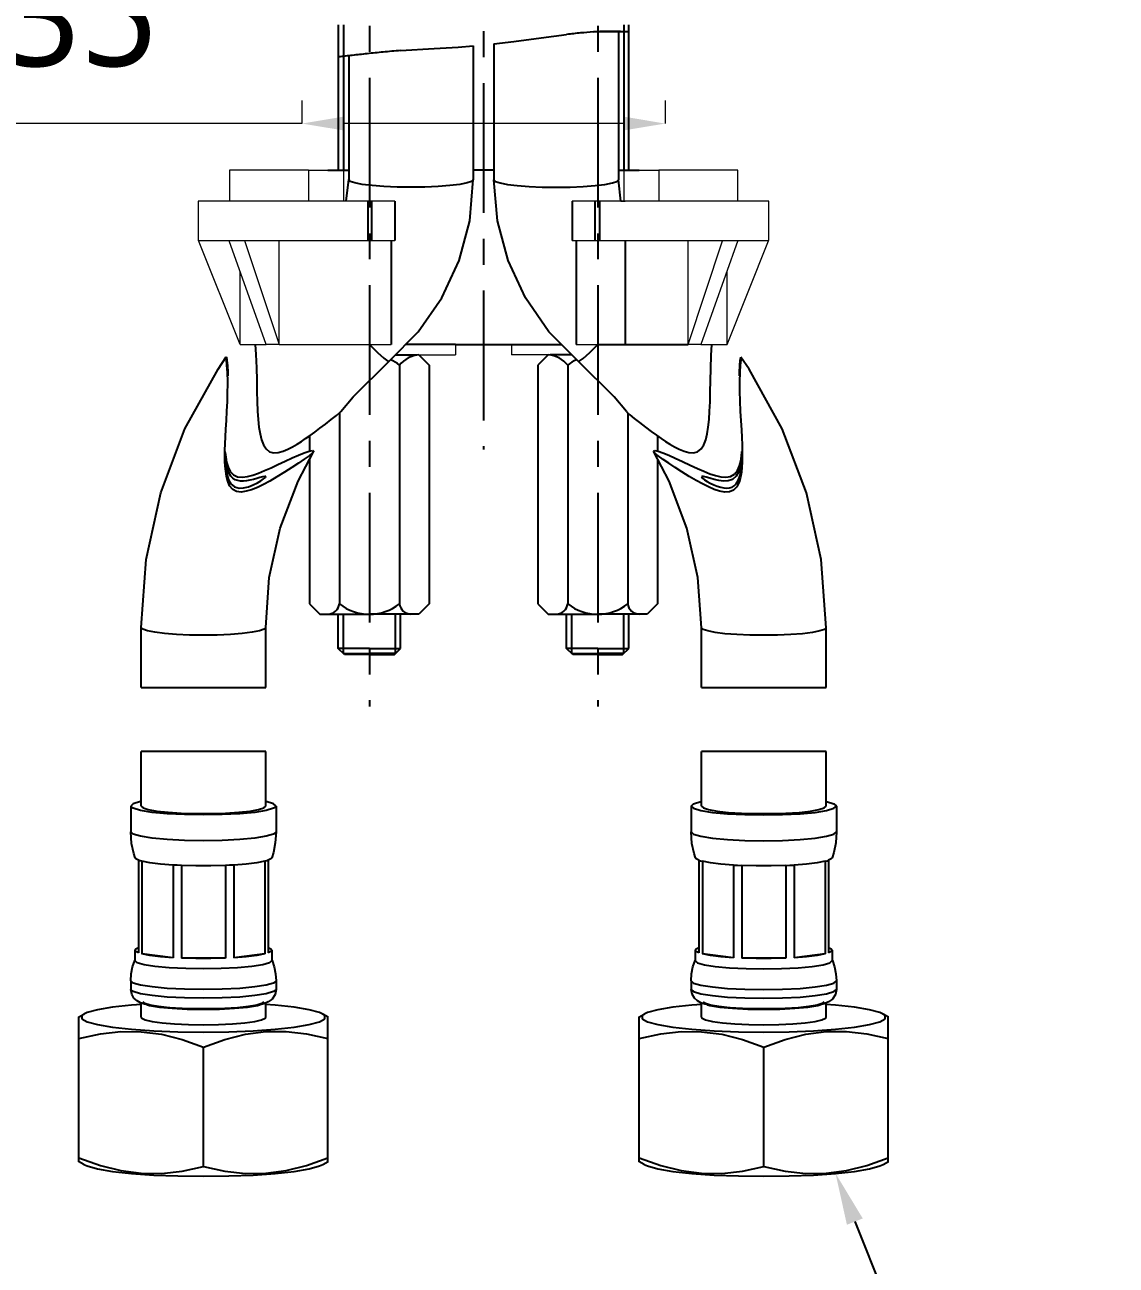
# Model space of a CAD drawing. Extents: x 0 to 790, y 0 to 579.
# Drawn here: x 217.5 to 322.7, y 122.6 to 242.1 of the extents above; entities that cross this region are included whole.
import ezdxf
from ezdxf import colors
from ezdxf.entities.mleader import LeaderData, LeaderLine
from ezdxf.math import Vec2, Vec3

# ---------------------------------------------------------------- set-up
doc = ezdxf.new("R2010")
doc.units = 0
doc.header["$LTSCALE"] = 10
doc.header["$MEASUREMENT"] = 0
doc.header["$PDMODE"] = 3
doc.header["$PDSIZE"] = -10
doc.linetypes.add('CENTER', pattern=[2, 1.25, -0.25, 0.25, -0.25])
doc.layers.get('0').update_dxf_attribs({"linetype": 'CONTINUOUS'})
doc.layers.get('DEFPOINTS').update_dxf_attribs({"linetype": 'CONTINUOUS'})
doc.layers.add('1', color=7, linetype='CONTINUOUS')
doc.layers.add('DEF_LAYER_ASSEM_MEMBER', color=7, linetype='CONTINUOUS')
doc.styles.add('Daelim Dimension', font='')
doc.styles.get('Daelim Dimension').set_extended_font_data('NanumGothic')
doc.dimstyles.new('DEFAULT', dxfattribs={"dimscale": 2, "dimtxt": 2, "dimasz": 2, "dimexe": 0, "dimexo": 2, "dimgap": 1, "dimtad": 1, "dimdec": 1, "dimzin": 9, "dimdsep": 46, "dimtxsty": 'Daelim Dimension', "dimcen": 0.5, "dimclrd": 252, "dimclre": 252, "dimclrt": 3, "dimadec": 1, "dimazin": 0, "dimtfac": 1, "dimtdec": 1, "dimtix": 1, "dimtmove": 0, "dimatfit": 3, "dimfxl": 1, "dimtolj": 1, "dimtzin": 1, "dimlwd": 9, "dimlwe": 9, "dimarcsym": 0})

# ---------------------------------------------------------------- blocks, each defined once
blk = doc.blocks.new('*D7')
at = {"color": 5, "lineweight": 9, "ltscale": 0.5, "transparency": 16777216}
for p, q in [((244.21, 234.84), (244.21, 232.63)), ((279.21, 234.84), (279.21, 232.63)), ((244.21, 232.63), (144.12, 232.63)), ((275.21, 232.63), (248.21, 232.63))]:
    blk.add_line(p, q, dxfattribs=at)
at = {"color": 5, "ltscale": 0.5, "transparency": 16777216}
for points in [[(248.21, 233.3), (248.21, 231.97), (244.21, 232.63)], [(275.21, 233.3), (275.21, 231.97), (279.21, 232.63)]]:
    blk.add_solid(points, dxfattribs=at)
at = {"layer": 'DEFPOINTS', "color": 0, "ltscale": 0.5, "transparency": 16777216}
for p in [(244.21, 238.84), (279.21, 238.84), (279.21, 232.63)]:
    blk.add_point(p, dxfattribs=at)
at = {"color": 7, "ltscale": 0.5, "transparency": 16777216, "insert": (189.7, 242.62), "char_height": 10, "attachment_point": 5, "style": 'Daelim Dimension'}
blk.add_mtext('\\A1;설치구멍 {\\H1.25x;\\C256;Ø}35', dxfattribs=at)

msp = doc.modelspace()

# ---------------------------------------------------------------- linework, layer by layer
at = {"color": 1, "linetype": 'CENTER'}
for p, q in [((261.71, 396.53), (261.71, 201.22)), ((250.71, 257.05), (250.71, 176.45)), ((272.71, 257.05), (272.71, 176.45))]:
    msp.add_line(p, q, dxfattribs=at)
for p, q in [((247.71, 242.15), (247.71, 228.15)), ((248.21, 242.15), (248.21, 228.15)), ((275.21, 242.15), (275.21, 228.15)), ((275.71, 228.15), (275.71, 242.15)), ((274.71, 228.15), (276.71, 228.15))]:
    msp.add_line(p, q)
at = {"color": 7, "linetype": 'Continuous'}
for p, q in [((272.27, 241.46), (274.98, 241.49)), ((274.98, 241.49), (275.71, 241.46)), ((262.71, 240.32), (264.63, 240.53)), ((264.63, 240.53), (267.25, 240.88)), ((267.25, 240.88), (269.71, 241.21)), ((253.71, 239.66), (256.96, 239.86)), ((256.96, 239.86), (259.26, 240)), ((259.26, 240), (260.71, 240.13)), ((228.71, 178.29), (240.71, 178.29)), ((282.71, 178.29), (294.71, 178.29)), ((240.71, 172.12), (228.71, 172.12)), ((294.71, 172.12), (282.71, 172.12))]:
    msp.add_line(p, q, dxfattribs=at)
at = {"color": 0}
for p, q in [((253.6, 209.35), (253.6, 186.35)), ((255.48, 210.35), (256.48, 209.35)), ((256.48, 209.35), (256.48, 186.35)), ((267.94, 210.35), (266.94, 209.35)), ((266.94, 209.35), (266.94, 186.35)), ((269.82, 209.35), (269.82, 186.35)), ((247.82, 204.76), (247.82, 186.35)), ((275.6, 204.75), (275.6, 186.35)), ((244.94, 202.53), (244.94, 201.06)), ((278.48, 202.52), (278.48, 201.06)), ((244.94, 200.3), (244.94, 186.35)), ((278.48, 200.29), (278.48, 186.35)), ((244.94, 186.35), (245.94, 185.35)), ((245.94, 185.35), (250.71, 185.35)), ((255.48, 185.35), (250.71, 185.35)), ((256.48, 186.35), (255.48, 185.35)), ((266.94, 186.35), (267.94, 185.35)), ((267.94, 185.35), (272.71, 185.35)), ((277.48, 185.35), (272.71, 185.35)), ((278.48, 186.35), (277.48, 185.35))]:
    msp.add_line(p, q, dxfattribs=at)
for centre, radius, start, end in [((250.71, 205.68), 4.67, 51.7868, 63.9809), ((255.73, 207.6), 2.76, 95.1617, 140.6865), ((267.69, 207.6), 2.76, 39.3135, 84.8383), ((272.71, 205.68), 4.67, 116.0908, 128.2132), ((246.69, 186.49), 1.14, 271.0144, 352.8506), ((250.71, 190.01), 4.67, 231.7868, 270), ((250.71, 190.01), 4.67, 270, 308.2132), ((254.73, 186.49), 1.14, 187.1494, 268.9856), ((268.69, 186.49), 1.14, 271.0144, 352.8506), ((272.71, 190.01), 4.67, 231.7868, 270), ((272.71, 190.01), 4.67, 270, 308.2132), ((276.73, 186.49), 1.14, 187.1494, 268.9856)]:
    msp.add_arc(centre, radius, start, end, dxfattribs=at)
at = {"color": 7, "linetype": 'Continuous'}
for points, start_tangent, end_tangent in [([(275.71, 241.46), (274.64, 241.5), (273.5, 241.51), (272.3, 241.46), (271.05, 241.36), (269.71, 241.21)], (-0.998155, 0.06072), (-0.99186, -0.127337)), ([(253.71, 239.66), (252.02, 239.52), (250.48, 239.36), (249.05, 239.2), (247.71, 239.05)], (-0.997496, -0.070729), (-0.994092, -0.108545))]:
    msp.add_spline(points, degree=3, dxfattribs=dict(at, start_tangent=start_tangent, end_tangent=end_tangent))
at = {"layer": '1', "color": 7, "linetype": 'Continuous', "lineweight": 18}
for p, q in [((237.21, 228.15), (237.21, 225.15)), ((244.83, 228.15), (237.21, 228.15)), ((244.83, 228.15), (248.21, 228.15)), ((248.21, 228.15), (248.71, 228.15)), ((248.21, 228.15), (248.21, 225.15)), ((274.71, 228.15), (275.21, 228.15)), ((275.21, 228.15), (278.59, 228.15)), ((275.21, 228.15), (275.21, 225.15)), ((286.21, 228.15), (278.59, 228.15)), ((286.21, 225.15), (286.21, 228.15)), ((234.21, 225.15), (234.21, 221.35)), ((253.17, 225.15), (234.21, 225.15)), ((289.21, 225.15), (270.26, 225.15)), ((274.94, 225.15), (275.37, 225.15)), ((289.21, 221.35), (289.21, 225.15)), ((234.21, 221.35), (234.25, 221.35)), ((234.25, 221.35), (237.18, 221.35)), ((238.24, 211.35), (234.25, 221.35)), ((237.18, 221.34), (237.18, 221.35)), ((240.76, 211.35), (237.18, 221.34)), ((237.2, 221.35), (238.66, 221.35)), ((238.66, 221.35), (242.01, 211.35)), ((238.66, 221.35), (253.17, 221.35)), ((242.01, 211.35), (242.01, 221.35)), ((270.26, 221.35), (284.74, 221.35)), ((281.41, 211.35), (281.41, 221.35)), ((281.41, 211.35), (284.74, 221.34)), ((286.22, 221.35), (282.66, 211.35)), ((284.74, 221.34), (284.74, 221.35)), ((284.76, 221.35), (286.22, 221.35)), ((285.18, 211.35), (289.17, 221.34)), ((286.22, 221.35), (289.17, 221.35)), ((289.17, 221.34), (289.17, 221.35)), ((289.17, 221.34), (289.17, 221.35)), ((289.21, 221.35), (289.17, 221.35)), ((238.24, 211.35), (238.24, 218.38)), ((285.18, 211.35), (285.18, 218.41)), ((238.24, 211.35), (240.76, 211.35)), ((242.01, 211.35), (240.76, 211.35)), ((242.01, 211.35), (252.79, 211.35)), ((259.01, 211.35), (259.01, 210.35)), ((264.41, 211.35), (264.41, 210.35)), ((270.64, 211.35), (281.41, 211.35)), ((282.66, 211.35), (281.41, 211.35)), ((282.66, 211.35), (285.18, 211.35)), ((253.23, 210.35), (259.01, 210.35)), ((270.19, 210.35), (264.41, 210.35))]:
    msp.add_line(p, q, dxfattribs=at)
at = {"layer": '1', "color": 7, "linetype": 'Continuous', "lineweight": 13}
for p, q in [((244.83, 228.15), (244.83, 225.15)), ((278.59, 228.15), (278.59, 225.15))]:
    msp.add_line(p, q, dxfattribs=at)
at = {"layer": '1'}
for p, q in [((246.71, 228.15), (248.71, 228.15)), ((262.71, 228.15), (260.71, 228.15)), ((274.71, 228.15), (276.71, 228.15)), ((275.4, 211.35), (275.4, 221.35)), ((259.01, 211.35), (254.22, 211.35)), ((259.01, 211.35), (264.41, 211.35)), ((264.41, 211.35), (269.2, 211.35)), ((272.71, 211.35), (281.41, 211.35)), ((253.23, 210.35), (255.29, 210.35)), ((270.19, 210.35), (268.14, 210.35))]:
    msp.add_line(p, q, dxfattribs=at)
at = {"layer": '1', "color": 7, "linetype": 'Continuous', "lineweight": 18}
for centre, major_axis, ratio, start_param, end_param in [((262.39, 150.68), (-25.32, 70.62), 0.175251, 6.272916, 6.274254), ((262.36, 154.53), (23.99, 66.77), 0.180158, 0.118629, 0.120004)]:
    msp.add_ellipse(centre, major_axis=major_axis, ratio=ratio, start_param=start_param, end_param=end_param, dxfattribs=at)
at = {"layer": 'DEF_LAYER_ASSEM_MEMBER', "color": 7, "linetype": 'Continuous'}
for p, q in [((274.71, 241.5), (274.71, 227.22)), ((262.71, 240.32), (262.71, 227.22)), ((248.71, 239.16), (248.71, 227.22)), ((260.71, 240.13), (260.71, 227.22)), ((248.48, 225.15), (248.71, 227.23)), ((248.86, 227.06), (248.71, 227.22)), ((260.37, 223.27), (260.71, 227.23)), ((260.71, 227.22), (260.56, 227.06)), ((262.71, 227.22), (262.71, 227.22)), ((263.06, 223.26), (262.71, 227.22)), ((262.71, 227.22), (262.86, 227.06)), ((274.56, 227.06), (274.71, 227.22)), ((274.71, 227.22), (274.71, 227.22)), ((274.94, 225.15), (274.71, 227.22)), ((249.3, 226.91), (248.86, 227.06)), ((250.01, 226.77), (249.3, 226.91)), ((250.96, 226.65), (250.01, 226.77)), ((252.1, 226.57), (250.96, 226.65)), ((253.37, 226.51), (252.1, 226.57)), ((254.71, 226.49), (253.37, 226.51)), ((256.05, 226.51), (254.71, 226.49)), ((257.32, 226.57), (256.05, 226.51)), ((258.46, 226.65), (257.32, 226.57)), ((259.41, 226.77), (258.46, 226.65)), ((260.12, 226.91), (259.41, 226.77)), ((260.56, 227.06), (260.12, 226.91)), ((262.86, 227.06), (263.3, 226.91)), ((263.3, 226.91), (264.01, 226.77)), ((264.01, 226.77), (264.96, 226.65)), ((264.96, 226.65), (266.1, 226.57)), ((266.1, 226.57), (267.37, 226.51)), ((267.37, 226.51), (268.71, 226.49)), ((268.71, 226.49), (270.05, 226.51)), ((270.05, 226.51), (271.32, 226.57)), ((271.32, 226.57), (272.46, 226.65)), ((272.46, 226.65), (273.41, 226.77)), ((273.41, 226.77), (274.12, 226.91)), ((274.12, 226.91), (274.56, 227.06)), ((259.35, 219.43), (260.37, 223.27)), ((264.08, 219.43), (263.06, 223.26)), ((257.68, 215.83), (259.35, 219.43)), ((265.75, 215.82), (264.08, 219.43)), ((255.41, 212.56), (257.68, 215.83)), ((268.01, 212.55), (265.75, 215.82)), ((252.61, 209.72), (255.41, 212.56)), ((270.81, 209.72), (268.01, 212.55)), ((239.71, 211.35), (239.77, 210.36)), ((283.65, 210.28), (283.71, 211.35)), ((236.13, 208.97), (236.91, 210.14)), ((236.91, 210.11), (236.91, 210.14)), ((236.91, 210.14), (236.93, 210.11)), ((236.93, 209.85), (236.91, 210.11)), ((236.93, 210.11), (236.97, 209.84)), ((236.97, 209.34), (236.93, 209.85)), ((236.97, 209.84), (237.02, 209.33)), ((237.02, 208.63), (236.97, 209.34)), ((237.02, 209.33), (237.05, 208.65)), ((239.77, 210.36), (239.82, 209.09)), ((249.13, 206.31), (252.61, 209.72)), ((274.29, 206.3), (270.81, 209.72)), ((283.6, 209.02), (283.65, 210.28)), ((286.38, 208.63), (286.4, 209.32)), ((286.4, 209.32), (286.45, 209.83)), ((286.45, 209.34), (286.4, 208.63)), ((286.45, 209.83), (286.49, 210.1)), ((286.49, 209.84), (286.45, 209.34)), ((286.49, 210.1), (286.51, 210.13)), ((286.51, 210.1), (286.49, 209.84)), ((286.51, 210.13), (286.51, 210.1)), ((287.3, 208.97), (286.51, 210.13)), ((232.93, 203.21), (236.13, 208.97)), ((237.05, 207.76), (237.02, 208.63)), ((237.05, 208.65), (237.05, 208.33)), ((239.82, 209.09), (239.85, 207.91)), ((283.57, 207.84), (283.6, 209.02)), ((286.37, 208.32), (286.38, 208.63)), ((286.4, 208.63), (286.38, 207.77)), ((290.49, 203.2), (287.3, 208.97)), ((237.02, 205.85), (237.04, 206.82)), ((237.04, 206.82), (237.05, 207.4)), ((237.05, 207.4), (237.05, 207.76)), ((239.85, 207.91), (239.87, 206.82)), ((239.87, 206.82), (239.89, 205.83)), ((283.55, 206.78), (283.57, 207.84)), ((286.38, 207.77), (286.37, 207.39)), ((286.37, 207.39), (286.38, 206.84)), ((286.38, 206.84), (286.4, 205.87)), ((236.97, 204.9), (237.02, 205.85)), ((239.89, 205.83), (239.93, 204.92)), ((247.96, 204.89), (249.13, 206.31)), ((275.47, 204.89), (274.29, 206.3)), ((283.49, 204.91), (283.53, 205.8)), ((283.53, 205.8), (283.55, 206.78)), ((286.4, 205.87), (286.45, 204.9)), ((236.92, 204), (236.97, 204.9)), ((239.93, 204.92), (239.98, 204.11)), ((247.03, 204.1), (247.54, 204.5)), ((247.54, 204.5), (247.89, 204.82)), ((247.89, 204.82), (247.96, 204.89)), ((275.47, 204.89), (275.52, 204.83)), ((275.52, 204.83), (275.8, 204.57)), ((275.8, 204.57), (276.23, 204.22)), ((283.44, 204.11), (283.49, 204.91)), ((286.45, 204.9), (286.5, 203.98)), ((236.88, 203.17), (236.92, 204)), ((239.98, 204.11), (240.06, 203.38)), ((240.06, 203.38), (240.17, 202.73)), ((245.44, 202.89), (245.94, 203.26)), ((245.94, 203.26), (246.48, 203.67)), ((246.48, 203.67), (247.03, 204.1)), ((276.23, 204.22), (276.74, 203.81)), ((276.74, 203.81), (277.31, 203.38)), ((277.31, 203.38), (277.86, 202.97)), ((283.26, 202.73), (283.36, 203.38)), ((283.36, 203.38), (283.44, 204.11)), ((286.5, 203.98), (286.55, 203.12)), ((230.6, 197.05), (232.93, 203.21)), ((236.81, 201.76), (236.84, 202.43)), ((236.84, 202.43), (236.88, 203.17)), ((240.17, 202.73), (240.31, 202.16)), ((240.31, 202.16), (240.5, 201.67)), ((244.15, 202), (244.56, 202.27)), ((244.56, 202.27), (244.99, 202.56)), ((244.99, 202.56), (245.44, 202.89)), ((277.86, 202.97), (278.37, 202.6)), ((278.37, 202.6), (278.83, 202.28)), ((278.83, 202.28), (279.25, 202)), ((282.93, 201.67), (283.12, 202.16)), ((283.12, 202.16), (283.26, 202.73)), ((286.55, 203.12), (286.59, 202.36)), ((286.59, 202.36), (286.62, 201.67)), ((292.82, 197.04), (290.49, 203.2)), ((236.79, 201.16), (236.81, 201.76)), ((236.79, 200.64), (236.79, 201.16)), ((236.83, 200.51), (236.8, 201.04)), ((236.82, 200.94), (236.87, 200.48)), ((240.5, 201.67), (240.76, 201.28)), ((240.76, 201.28), (241.09, 201.01)), ((241.09, 201.01), (241.48, 200.91)), ((241.48, 200.91), (241.93, 200.93)), ((241.93, 200.93), (242.38, 201.06)), ((242.38, 201.06), (242.85, 201.25)), ((242.85, 201.25), (243.31, 201.48)), ((243.31, 201.48), (243.74, 201.74)), ((243.74, 201.74), (244.15, 202)), ((243.83, 198.18), (245.31, 201.01)), ((243.86, 200.67), (244.42, 200.9)), ((244.42, 200.9), (244.89, 201.05)), ((244.89, 201.05), (245.21, 201.11)), ((245.21, 200.89), (244.89, 200.62)), ((245.21, 201.11), (245.32, 201.06)), ((245.31, 201.01), (245.21, 200.89)), ((245.32, 201.06), (245.31, 201.01)), ((278.1, 201.05), (278.21, 201.11)), ((278.12, 201), (278.1, 201.05)), ((279.59, 198.17), (278.12, 201)), ((278.21, 200.88), (278.12, 201)), ((278.21, 201.11), (278.53, 201.05)), ((278.54, 200.61), (278.21, 200.88)), ((278.53, 201.05), (279, 200.89)), ((279, 200.89), (279.56, 200.67)), ((279.25, 202), (279.66, 201.74)), ((279.66, 201.74), (280.1, 201.48)), ((280.1, 201.48), (280.56, 201.25)), ((280.56, 201.25), (281.03, 201.05)), ((281.03, 201.05), (281.49, 200.93)), ((281.49, 200.93), (281.94, 200.9)), ((281.94, 200.9), (282.34, 201.01)), ((282.34, 201.01), (282.67, 201.27)), ((282.67, 201.27), (282.93, 201.67)), ((286.56, 200.57), (286.61, 201.04)), ((286.62, 201.04), (286.6, 200.53)), ((286.62, 201.67), (286.63, 201.05)), ((286.63, 201.05), (286.64, 200.63)), ((236.79, 200.1), (236.79, 200.64)), ((236.79, 200.54), (236.83, 199.87)), ((236.82, 199.62), (236.79, 200.1)), ((236.89, 199.97), (236.83, 200.51)), ((236.83, 199.87), (236.89, 199.27)), ((236.87, 200.48), (236.95, 200)), ((236.99, 199.47), (236.89, 199.97)), ((236.95, 200), (237.09, 199.53)), ((241.23, 199.46), (241.89, 199.77)), ((241.89, 199.77), (242.59, 200.1)), ((242.59, 200.1), (243.25, 200.41)), ((243.86, 199.9), (243.24, 199.49)), ((243.25, 200.41), (243.86, 200.67)), ((244.42, 200.29), (243.86, 199.9)), ((244.89, 200.62), (244.42, 200.29)), ((279.01, 200.27), (278.54, 200.61)), ((279.56, 199.9), (279.01, 200.27)), ((279.56, 200.67), (280.18, 200.39)), ((280.17, 199.49), (279.56, 199.9)), ((280.18, 200.39), (280.88, 200.07)), ((280.88, 200.07), (281.62, 199.72)), ((281.62, 199.72), (282.31, 199.4)), ((286.18, 199.19), (286.37, 199.63)), ((286.37, 199.63), (286.49, 200.1)), ((286.53, 199.96), (286.43, 199.46)), ((286.49, 200.1), (286.56, 200.57)), ((286.6, 200.53), (286.53, 199.96)), ((286.53, 199.27), (286.6, 199.84)), ((286.6, 199.84), (286.63, 200.47)), ((286.62, 199.99), (286.6, 199.5)), ((286.64, 200.5), (286.62, 199.99)), ((286.64, 200.63), (286.64, 200.5)), ((236.86, 199.14), (236.82, 199.62)), ((236.93, 198.66), (236.86, 199.14)), ((236.89, 199.27), (236.99, 198.74)), ((237.05, 198.18), (236.93, 198.66)), ((237.14, 199.03), (236.99, 199.47)), ((236.99, 198.74), (237.14, 198.29)), ((237.09, 199.53), (237.3, 199.1)), ((237.36, 198.65), (237.14, 199.03)), ((237.3, 199.1), (237.61, 198.78)), ((237.55, 198.45), (237.36, 198.65)), ((237.78, 198.31), (237.55, 198.45)), ((237.61, 198.78), (238.01, 198.6)), ((238.01, 198.6), (238.47, 198.56)), ((238.47, 198.56), (238.96, 198.62)), ((238.96, 198.62), (239.48, 198.76)), ((239.48, 198.76), (240.03, 198.95)), ((240.16, 198.52), (239.86, 198.43)), ((240.03, 198.95), (240.61, 199.18)), ((240.42, 198.59), (240.16, 198.52)), ((240.62, 198.63), (240.42, 198.59)), ((240.51, 198.38), (240.68, 198.52)), ((240.61, 199.18), (241.23, 199.46)), ((240.72, 198.61), (240.62, 198.63)), ((240.68, 198.52), (240.72, 198.57)), ((240.72, 198.57), (240.72, 198.61)), ((241.8, 198.58), (241.11, 198.18)), ((242.54, 199.05), (241.8, 198.58)), ((243.24, 199.49), (242.54, 199.05)), ((280.83, 199.07), (280.17, 199.49)), ((281.53, 198.63), (280.83, 199.07)), ((282.2, 198.24), (281.53, 198.63)), ((282.31, 199.4), (282.94, 199.12)), ((282.74, 198.63), (282.7, 198.58)), ((282.7, 198.58), (282.8, 198.46)), ((282.91, 198.61), (282.74, 198.63)), ((282.8, 198.46), (283.01, 198.31)), ((283.17, 198.54), (282.91, 198.61)), ((282.94, 199.12), (283.52, 198.89)), ((283.51, 198.45), (283.17, 198.54)), ((283.93, 198.34), (283.51, 198.45)), ((283.52, 198.89), (284.07, 198.71)), ((284.07, 198.71), (284.58, 198.59)), ((284.58, 198.59), (285.07, 198.55)), ((285.07, 198.55), (285.52, 198.62)), ((285.52, 198.62), (285.9, 198.83)), ((286.06, 198.65), (285.71, 198.34)), ((285.9, 198.83), (286.18, 199.19)), ((286.28, 199.02), (286.06, 198.65)), ((286.43, 199.46), (286.28, 199.02)), ((286.28, 198.3), (286.43, 198.75)), ((286.47, 198.55), (286.33, 198.06)), ((286.43, 198.75), (286.53, 199.27)), ((286.55, 199.03), (286.47, 198.55)), ((286.6, 199.5), (286.55, 199.03)), ((237.24, 197.73), (237.05, 198.18)), ((237.14, 198.29), (237.36, 197.92)), ((237.53, 197.38), (237.24, 197.73)), ((237.36, 197.92), (237.72, 197.62)), ((237.9, 197.18), (237.53, 197.38)), ((237.72, 197.62), (238.14, 197.5)), ((238.02, 198.22), (237.78, 198.31)), ((238.28, 198.18), (238.02, 198.22)), ((238.14, 197.5), (238.58, 197.52)), ((238.56, 198.18), (238.28, 198.18)), ((238.87, 198.21), (238.56, 198.18)), ((238.58, 197.52), (239.04, 197.63)), ((239.36, 197.34), (238.84, 197.19)), ((239.19, 198.27), (238.87, 198.21)), ((239.04, 197.63), (239.49, 197.8)), ((239.53, 198.34), (239.19, 198.27)), ((239.91, 197.56), (239.36, 197.34)), ((239.49, 197.8), (239.91, 198.01)), ((239.86, 198.43), (239.53, 198.34)), ((239.91, 198.01), (240.25, 198.2)), ((240.49, 197.84), (239.91, 197.56)), ((240.25, 198.2), (240.51, 198.38)), ((241.11, 198.18), (240.49, 197.84)), ((242.11, 193.64), (243.83, 198.18)), ((281.31, 193.63), (279.59, 198.17)), ((282.81, 197.9), (282.2, 198.24)), ((283.39, 197.61), (282.81, 197.9)), ((283.01, 198.31), (283.26, 198.15)), ((283.26, 198.15), (283.56, 197.98)), ((283.94, 197.38), (283.39, 197.61)), ((283.56, 197.98), (283.89, 197.82)), ((283.89, 197.82), (284.23, 197.68)), ((284.38, 198.24), (283.93, 198.34)), ((284.46, 197.21), (283.94, 197.38)), ((284.23, 197.68), (284.56, 197.58)), ((284.84, 198.18), (284.38, 198.24)), ((284.56, 197.58), (284.86, 197.52)), ((285.29, 198.2), (284.84, 198.18)), ((284.86, 197.52), (285.14, 197.49)), ((285.14, 197.49), (285.4, 197.52)), ((285.71, 198.34), (285.29, 198.2)), ((285.4, 197.52), (285.65, 197.59)), ((285.81, 197.31), (285.41, 197.14)), ((285.65, 197.59), (285.87, 197.72)), ((286.12, 197.63), (285.81, 197.31)), ((285.87, 197.72), (286.06, 197.92)), ((286.06, 197.92), (286.28, 198.3)), ((286.33, 198.06), (286.12, 197.63)), ((229.19, 190.62), (230.6, 197.05)), ((238.35, 197.12), (237.9, 197.18)), ((238.84, 197.19), (238.35, 197.12)), ((284.96, 197.12), (284.46, 197.21)), ((285.41, 197.14), (284.96, 197.12)), ((294.24, 190.61), (292.82, 197.04)), ((241.06, 188.89), (242.11, 193.64)), ((282.36, 188.89), (281.31, 193.63)), ((228.71, 184.05), (229.19, 190.62)), ((294.71, 184.04), (294.24, 190.61)), ((240.71, 184.05), (241.06, 188.89)), ((282.71, 184.04), (282.36, 188.89)), ((247.71, 182.05), (247.71, 185.35)), ((253.71, 182.05), (253.71, 185.35)), ((269.71, 182.05), (269.71, 185.35)), ((275.71, 182.05), (275.71, 185.35)), ((228.71, 178.29), (228.71, 184.05)), ((240.71, 178.29), (240.71, 184.05)), ((282.71, 178.29), (282.71, 184.04)), ((294.71, 178.29), (294.71, 184.04)), ((250.71, 182.05), (247.71, 182.05)), ((248.31, 181.45), (247.71, 182.05)), ((250.71, 182.05), (253.71, 182.05)), ((253.11, 181.45), (253.71, 182.05)), ((272.71, 182.05), (269.71, 182.05)), ((270.31, 181.45), (269.71, 182.05)), ((272.71, 182.05), (275.71, 182.05)), ((275.11, 181.45), (275.71, 182.05)), ((248.21, 181.55), (250.71, 181.55)), ((250.71, 181.45), (248.31, 181.45)), ((253.21, 181.55), (250.71, 181.55)), ((250.71, 181.45), (253.11, 181.45)), ((270.21, 181.55), (272.71, 181.55)), ((272.71, 181.45), (270.31, 181.45)), ((275.21, 181.55), (272.71, 181.55)), ((272.71, 181.45), (275.11, 181.45)), ((228.71, 166.86), (228.71, 172.12)), ((240.71, 166.86), (240.71, 172.12)), ((282.71, 166.85), (282.71, 172.12)), ((294.71, 166.85), (294.71, 172.12)), ((227.95, 167.08), (227.71, 166.86)), ((227.71, 166.86), (227.71, 164.37)), ((227.95, 166.64), (227.71, 166.86)), ((228.65, 167.28), (227.95, 167.08)), ((228.65, 166.43), (227.95, 166.64)), ((228.71, 167.29), (228.65, 167.28)), ((229.76, 166.25), (228.65, 166.43)), ((228.71, 166.86), (228.89, 166.69)), ((228.89, 166.69), (229.4, 166.52)), ((229.4, 166.52), (230.22, 166.38)), ((231.21, 166.12), (229.76, 166.25)), ((230.22, 166.38), (231.3, 166.26)), ((231.3, 166.26), (232.58, 166.18)), ((232.58, 166.18), (233.99, 166.13)), ((235.43, 166.13), (236.84, 166.18)), ((236.84, 166.18), (238.12, 166.26)), ((238.12, 166.26), (239.2, 166.38)), ((239.66, 166.25), (238.21, 166.12)), ((239.2, 166.38), (240.02, 166.52)), ((240.77, 166.43), (239.66, 166.25)), ((240.02, 166.52), (240.54, 166.69)), ((240.54, 166.69), (240.71, 166.86)), ((240.77, 167.28), (240.71, 167.29)), ((241.47, 167.08), (240.77, 167.28)), ((241.47, 166.64), (240.77, 166.43)), ((241.71, 166.86), (241.47, 167.08)), ((241.71, 166.86), (241.47, 166.64)), ((241.71, 166.86), (241.71, 164.37)), ((281.71, 166.86), (281.95, 167.08)), ((281.71, 166.86), (281.71, 164.37)), ((281.71, 166.86), (281.95, 166.64)), ((281.95, 167.08), (282.65, 167.28)), ((281.95, 166.64), (282.65, 166.43)), ((282.65, 167.28), (282.71, 167.29)), ((282.65, 166.43), (283.76, 166.25)), ((282.71, 166.85), (282.89, 166.68)), ((282.89, 166.68), (283.4, 166.51)), ((283.4, 166.51), (284.22, 166.37)), ((283.76, 166.25), (285.21, 166.12)), ((284.22, 166.37), (285.3, 166.25)), ((285.3, 166.25), (286.58, 166.17)), ((286.58, 166.17), (287.99, 166.13)), ((289.43, 166.13), (290.84, 166.17)), ((290.84, 166.17), (292.12, 166.25)), ((292.12, 166.25), (293.2, 166.37)), ((292.21, 166.12), (293.66, 166.25)), ((293.2, 166.37), (294.02, 166.51)), ((293.66, 166.25), (294.77, 166.43)), ((294.02, 166.51), (294.54, 166.68)), ((294.54, 166.68), (294.71, 166.85)), ((294.71, 167.29), (294.77, 167.28)), ((294.77, 167.28), (295.47, 167.08)), ((294.77, 166.43), (295.47, 166.64)), ((295.47, 167.08), (295.71, 166.86)), ((295.47, 166.64), (295.71, 166.86)), ((295.71, 166.86), (295.71, 164.37)), ((232.9, 166.03), (231.21, 166.12)), ((234.71, 166), (232.9, 166.03)), ((233.99, 166.13), (235.43, 166.13)), ((236.52, 166.03), (234.71, 166)), ((238.21, 166.12), (236.52, 166.03)), ((285.21, 166.12), (286.9, 166.03)), ((286.9, 166.03), (288.71, 166)), ((287.99, 166.13), (289.43, 166.13)), ((288.71, 166), (290.52, 166.03)), ((290.52, 166.03), (292.21, 166.12)), ((227.79, 163.24), (227.71, 164.37)), ((241.71, 164.37), (241.64, 163.3)), ((281.79, 163.24), (281.71, 164.37)), ((295.71, 164.37), (295.64, 163.3)), ((227.99, 162.27), (227.79, 163.24)), ((241.64, 163.3), (241.46, 162.37)), ((281.99, 162.27), (281.79, 163.24)), ((295.64, 163.3), (295.46, 162.37)), ((228.12, 161.86), (227.99, 162.27)), ((228.2, 161.76), (228.12, 161.86)), ((228.46, 161.64), (228.2, 161.76)), ((228.46, 161.64), (228.46, 152.7)), ((228.61, 161.59), (228.46, 161.64)), ((228.79, 161.54), (228.61, 161.59)), ((228.79, 161.54), (228.79, 152.61)), ((229.56, 161.39), (228.79, 161.54)), ((230.58, 161.27), (229.56, 161.39)), ((239.86, 161.39), (238.84, 161.27)), ((240.63, 161.54), (239.86, 161.39)), ((240.81, 161.59), (240.63, 161.54)), ((240.63, 161.54), (240.63, 152.6)), ((240.96, 161.64), (240.81, 161.59)), ((241.22, 161.76), (240.96, 161.64)), ((240.96, 161.64), (240.96, 152.7)), ((241.31, 161.86), (241.22, 161.76)), ((241.46, 162.37), (241.31, 161.86)), ((282.12, 161.86), (281.99, 162.27)), ((282.2, 161.76), (282.12, 161.86)), ((282.46, 161.64), (282.2, 161.76)), ((282.46, 161.64), (282.46, 152.7)), ((282.46, 161.64), (282.62, 161.59)), ((282.62, 161.59), (282.8, 161.54)), ((282.8, 161.54), (282.8, 152.6)), ((283.57, 161.39), (282.8, 161.54)), ((284.58, 161.27), (283.57, 161.39)), ((293.86, 161.39), (292.84, 161.27)), ((294.63, 161.54), (293.86, 161.39)), ((294.63, 161.54), (294.81, 161.59)), ((294.63, 161.54), (294.63, 152.61)), ((294.81, 161.59), (294.96, 161.64)), ((295.22, 161.76), (294.96, 161.64)), ((294.96, 161.64), (294.96, 152.7)), ((295.31, 161.86), (295.22, 161.76)), ((295.46, 162.37), (295.31, 161.86)), ((231.8, 161.17), (230.58, 161.27)), ((231.8, 161.17), (231.8, 152.24)), ((232.19, 161.15), (231.8, 161.17)), ((232.59, 161.13), (232.19, 161.15)), ((232.59, 161.13), (232.59, 152.2)), ((233.99, 161.09), (232.59, 161.13)), ((235.43, 161.09), (233.99, 161.09)), ((236.83, 161.13), (235.43, 161.09)), ((237.24, 161.15), (236.83, 161.13)), ((236.83, 161.13), (236.83, 152.2)), ((237.64, 161.17), (237.24, 161.15)), ((238.84, 161.27), (237.64, 161.17)), ((237.64, 161.17), (237.64, 152.24)), ((285.79, 161.17), (284.58, 161.27)), ((285.79, 161.17), (285.79, 152.24)), ((285.79, 161.17), (286.18, 161.15)), ((286.18, 161.15), (286.59, 161.13)), ((286.59, 161.13), (286.59, 152.2)), ((287.99, 161.09), (286.59, 161.13)), ((289.43, 161.09), (287.99, 161.09)), ((290.83, 161.13), (289.43, 161.09)), ((290.83, 161.13), (291.23, 161.15)), ((290.83, 161.13), (290.83, 152.2)), ((291.23, 161.15), (291.63, 161.17)), ((292.84, 161.27), (291.63, 161.17)), ((291.63, 161.17), (291.63, 152.24)), ((228.11, 152.96), (228.2, 153.09)), ((228.2, 153.09), (228.46, 153.22)), ((240.96, 153.22), (241.22, 153.09)), ((241.22, 153.09), (241.31, 152.96)), ((282.11, 152.96), (282.2, 153.09)), ((282.2, 153.09), (282.46, 153.22)), ((294.96, 153.22), (295.22, 153.09)), ((295.22, 153.09), (295.31, 152.96)), ((227.89, 151.37), (228.11, 151.97)), ((228.11, 152.96), (228.11, 151.97)), ((228.2, 152.83), (228.11, 152.96)), ((228.34, 151.76), (228.11, 151.97)), ((228.46, 152.7), (228.2, 152.83)), ((231.8, 152.24), (228.79, 152.61)), ((229.56, 152.46), (228.79, 152.61)), ((230.58, 152.33), (229.56, 152.46)), ((231.8, 152.24), (230.58, 152.33)), ((236.83, 152.2), (232.59, 152.2)), ((233.99, 152.16), (232.59, 152.2)), ((235.43, 152.16), (233.99, 152.16)), ((236.83, 152.2), (235.43, 152.16)), ((240.63, 152.6), (237.64, 152.24)), ((238.84, 152.33), (237.64, 152.24)), ((239.86, 152.46), (238.84, 152.33)), ((240.63, 152.6), (239.86, 152.46)), ((241.22, 152.83), (240.96, 152.7)), ((241.31, 151.97), (241.09, 151.76)), ((241.31, 152.96), (241.22, 152.83)), ((241.31, 152.96), (241.31, 151.97)), ((241.32, 151.97), (241.53, 151.37)), ((281.89, 151.37), (282.11, 151.97)), ((282.11, 152.96), (282.11, 151.97)), ((282.2, 152.83), (282.11, 152.96)), ((282.11, 151.97), (282.34, 151.76)), ((282.46, 152.7), (282.2, 152.83)), ((285.79, 152.24), (282.8, 152.6)), ((283.57, 152.46), (282.8, 152.6)), ((284.58, 152.33), (283.57, 152.46)), ((285.79, 152.24), (284.58, 152.33)), ((290.83, 152.2), (286.59, 152.2)), ((287.99, 152.16), (286.59, 152.2)), ((289.43, 152.16), (287.99, 152.16)), ((290.83, 152.2), (289.43, 152.16)), ((294.63, 152.61), (291.63, 152.24)), ((292.84, 152.33), (291.63, 152.24)), ((293.86, 152.46), (292.84, 152.33)), ((294.63, 152.61), (293.86, 152.46)), ((295.22, 152.83), (294.96, 152.7)), ((295.09, 151.76), (295.31, 151.97)), ((295.31, 152.96), (295.22, 152.83)), ((295.31, 152.96), (295.31, 151.97)), ((295.32, 151.97), (295.53, 151.37)), ((227.71, 150.02), (227.76, 150.7)), ((227.76, 150.7), (227.89, 151.37)), ((229, 151.57), (228.34, 151.76)), ((230.04, 151.4), (229, 151.57)), ((231.41, 151.27), (230.04, 151.4)), ((233, 151.19), (231.41, 151.27)), ((234.71, 151.16), (233, 151.19)), ((236.42, 151.19), (234.71, 151.16)), ((238.01, 151.27), (236.42, 151.19)), ((239.38, 151.4), (238.01, 151.27)), ((240.43, 151.57), (239.38, 151.4)), ((241.09, 151.76), (240.43, 151.57)), ((241.53, 151.37), (241.67, 150.7)), ((241.67, 150.7), (241.71, 150.02)), ((281.71, 150.02), (281.76, 150.7)), ((281.76, 150.7), (281.89, 151.37)), ((282.34, 151.76), (283, 151.57)), ((283, 151.57), (284.04, 151.4)), ((284.04, 151.4), (285.41, 151.27)), ((285.41, 151.27), (287, 151.19)), ((287, 151.19), (288.71, 151.16)), ((288.71, 151.16), (290.42, 151.19)), ((290.42, 151.19), (292.01, 151.27)), ((292.01, 151.27), (293.38, 151.4)), ((293.38, 151.4), (294.43, 151.57)), ((294.43, 151.57), (295.09, 151.76)), ((295.53, 151.37), (295.67, 150.7)), ((295.67, 150.7), (295.71, 150.02)), ((227.71, 150.02), (227.71, 149.19)), ((241.71, 150.02), (241.71, 149.19)), ((281.71, 150.02), (281.71, 149.19)), ((295.71, 150.02), (295.71, 149.19)), ((227.8, 148.73), (227.71, 149.19)), ((228.02, 148.35), (227.8, 148.73)), ((228.32, 148.08), (228.02, 148.35)), ((241.33, 148.26), (240.95, 147.98)), ((241.61, 148.69), (241.33, 148.26)), ((241.71, 149.19), (241.61, 148.69)), ((281.8, 148.73), (281.71, 149.19)), ((282.02, 148.35), (281.8, 148.73)), ((282.32, 148.08), (282.02, 148.35)), ((295.33, 148.26), (294.95, 147.98)), ((295.61, 148.69), (295.33, 148.26)), ((295.71, 149.19), (295.61, 148.69)), ((224.51, 147.23), (223.51, 146.95)), ((225.96, 147.47), (224.51, 147.23)), ((227.79, 147.67), (225.96, 147.47)), ((228.73, 147.74), (227.79, 147.67)), ((228.65, 147.9), (228.32, 148.08)), ((229.02, 147.77), (228.65, 147.9)), ((228.71, 146.51), (228.71, 147.88)), ((229.08, 147.83), (228.91, 148)), ((229.47, 147.66), (229.02, 147.77)), ((229.58, 147.67), (229.08, 147.83)), ((229.28, 147.7), (229.52, 147.63)), ((230.04, 147.56), (229.47, 147.66)), ((229.52, 147.63), (230.47, 147.48)), ((230.37, 147.53), (229.58, 147.67)), ((230.8, 147.46), (230.04, 147.56)), ((231.42, 147.42), (230.37, 147.53)), ((230.47, 147.48), (231.71, 147.37)), ((231.78, 147.38), (230.8, 147.46)), ((232.65, 147.34), (231.42, 147.42)), ((231.71, 147.37), (233.16, 147.29)), ((233.04, 147.31), (231.78, 147.38)), ((234.01, 147.3), (232.65, 147.34)), ((234.51, 147.28), (233.04, 147.31)), ((233.16, 147.29), (234.71, 147.27)), ((235.41, 147.3), (234.01, 147.3)), ((236.01, 147.3), (234.51, 147.28)), ((234.71, 147.27), (236.26, 147.29)), ((236.77, 147.34), (235.41, 147.3)), ((237.43, 147.36), (236.01, 147.3)), ((236.26, 147.29), (237.71, 147.37)), ((238.01, 147.42), (236.77, 147.34)), ((238.56, 147.45), (237.43, 147.36)), ((237.71, 147.37), (238.95, 147.48)), ((239.05, 147.53), (238.01, 147.42)), ((239.42, 147.56), (238.56, 147.45)), ((238.95, 147.48), (239.91, 147.63)), ((239.85, 147.67), (239.05, 147.53)), ((240.05, 147.68), (239.42, 147.56)), ((240.34, 147.83), (239.85, 147.67)), ((239.91, 147.63), (240.12, 147.69)), ((240.54, 147.81), (240.05, 147.68)), ((240.51, 148), (240.34, 147.83)), ((240.95, 147.98), (240.54, 147.81)), ((241.63, 147.67), (240.69, 147.74)), ((240.71, 146.51), (240.71, 147.88)), ((243.46, 147.47), (241.63, 147.67)), ((244.91, 147.23), (243.46, 147.47)), ((245.91, 146.95), (244.91, 147.23)), ((278.51, 147.23), (277.51, 146.95)), ((279.96, 147.47), (278.51, 147.23)), ((281.79, 147.67), (279.96, 147.47)), ((282.73, 147.74), (281.79, 147.67)), ((282.65, 147.9), (282.32, 148.08)), ((283.02, 147.77), (282.65, 147.9)), ((282.71, 146.51), (282.71, 147.88)), ((283.08, 147.83), (282.91, 148)), ((283.47, 147.66), (283.02, 147.77)), ((283.58, 147.67), (283.08, 147.83)), ((283.28, 147.7), (283.52, 147.63)), ((284.04, 147.56), (283.47, 147.66)), ((283.52, 147.63), (284.47, 147.48)), ((284.37, 147.53), (283.58, 147.67)), ((284.8, 147.46), (284.04, 147.56)), ((285.42, 147.42), (284.37, 147.53)), ((284.47, 147.48), (285.71, 147.37)), ((285.78, 147.38), (284.8, 147.46)), ((286.65, 147.34), (285.42, 147.42)), ((285.71, 147.37), (287.16, 147.29)), ((287.04, 147.31), (285.78, 147.38)), ((288.01, 147.3), (286.65, 147.34)), ((288.51, 147.28), (287.04, 147.31)), ((287.16, 147.29), (288.71, 147.27)), ((289.41, 147.3), (288.01, 147.3)), ((290.01, 147.3), (288.51, 147.28)), ((288.71, 147.27), (290.26, 147.29)), ((290.77, 147.34), (289.41, 147.3)), ((291.43, 147.36), (290.01, 147.3)), ((290.26, 147.29), (291.71, 147.37)), ((292.01, 147.42), (290.77, 147.34)), ((292.56, 147.45), (291.43, 147.36)), ((291.71, 147.37), (292.95, 147.48)), ((293.05, 147.53), (292.01, 147.42)), ((293.42, 147.56), (292.56, 147.45)), ((292.95, 147.48), (293.91, 147.63)), ((293.85, 147.67), (293.05, 147.53)), ((294.05, 147.68), (293.42, 147.56)), ((294.34, 147.83), (293.85, 147.67)), ((293.91, 147.63), (294.12, 147.69)), ((294.54, 147.81), (294.05, 147.68)), ((294.51, 148), (294.34, 147.83)), ((294.95, 147.98), (294.54, 147.81)), ((295.63, 147.67), (294.69, 147.74)), ((294.71, 146.51), (294.71, 147.88)), ((297.46, 147.47), (295.63, 147.67)), ((298.91, 147.23), (297.46, 147.47)), ((299.91, 146.95), (298.91, 147.23)), ((222.68, 146.52), (223.2, 146.81)), ((222.71, 132.58), (222.71, 146.54)), ((223.2, 146.81), (223, 146.66)), ((223, 146.66), (223, 146.36)), ((223, 146.36), (223.51, 146.07)), ((223.51, 146.95), (223.2, 146.81)), ((223.51, 146.07), (224.51, 145.79)), ((228.71, 146.51), (228.76, 146.42)), ((228.76, 146.42), (229.1, 146.25)), ((229.1, 146.25), (229.77, 146.09)), ((229.77, 146.09), (230.73, 145.96)), ((230.73, 145.96), (231.92, 145.86)), ((231.92, 145.86), (233.28, 145.8)), ((236.15, 145.8), (237.5, 145.86)), ((237.5, 145.86), (238.69, 145.96)), ((238.69, 145.96), (239.65, 146.09)), ((239.65, 146.09), (240.32, 146.25)), ((240.32, 146.25), (240.67, 146.42)), ((240.67, 146.42), (240.71, 146.51)), ((244.91, 145.79), (245.91, 146.07)), ((246.22, 146.81), (245.91, 146.95)), ((245.91, 146.07), (246.42, 146.36)), ((246.74, 146.52), (246.22, 146.81)), ((246.42, 146.66), (246.22, 146.81)), ((246.42, 146.36), (246.42, 146.66)), ((246.71, 132.58), (246.71, 146.54)), ((276.68, 146.52), (277.2, 146.81)), ((276.71, 132.58), (276.71, 146.54)), ((277.2, 146.81), (277, 146.66)), ((277, 146.66), (277, 146.36)), ((277, 146.36), (277.51, 146.07)), ((277.51, 146.95), (277.2, 146.81)), ((277.51, 146.07), (278.51, 145.79)), ((282.71, 146.51), (282.76, 146.42)), ((282.76, 146.42), (283.1, 146.25)), ((283.1, 146.25), (283.77, 146.09)), ((283.77, 146.09), (284.73, 145.96)), ((284.73, 145.96), (285.92, 145.86)), ((285.92, 145.86), (287.28, 145.8)), ((290.15, 145.8), (291.5, 145.86)), ((291.5, 145.86), (292.69, 145.96)), ((292.69, 145.96), (293.65, 146.09)), ((293.65, 146.09), (294.32, 146.25)), ((294.32, 146.25), (294.67, 146.42)), ((294.67, 146.42), (294.71, 146.51)), ((298.91, 145.79), (299.91, 146.07)), ((300.22, 146.81), (299.91, 146.95)), ((299.91, 146.07), (300.42, 146.36)), ((300.74, 146.52), (300.22, 146.81)), ((300.42, 146.66), (300.22, 146.81)), ((300.42, 146.36), (300.42, 146.66)), ((300.71, 132.58), (300.71, 146.54)), ((222.71, 144.47), (224.78, 144.92)), ((224.51, 145.79), (225.96, 145.55)), ((224.78, 144.92), (226.75, 145.13)), ((225.96, 145.55), (227.79, 145.35)), ((226.75, 145.13), (228.71, 145.11)), ((227.79, 145.35), (229.92, 145.2)), ((228.71, 145.11), (230.67, 144.86)), ((229.92, 145.2), (232.26, 145.11)), ((230.67, 144.86), (232.65, 144.36)), ((232.26, 145.11), (234.71, 145.07)), ((233.28, 145.8), (234.71, 145.78)), ((234.71, 145.78), (236.15, 145.8)), ((234.71, 145.07), (237.16, 145.11)), ((236.77, 144.36), (238.75, 144.86)), ((237.16, 145.11), (239.5, 145.2)), ((238.75, 144.86), (240.71, 145.12)), ((239.5, 145.2), (241.63, 145.35)), ((240.71, 145.12), (242.67, 145.13)), ((241.63, 145.35), (243.46, 145.55)), ((242.67, 145.13), (244.65, 144.92)), ((243.46, 145.55), (244.91, 145.79)), ((244.65, 144.92), (246.71, 144.47)), ((276.71, 144.47), (278.78, 144.92)), ((278.51, 145.79), (279.96, 145.55)), ((278.78, 144.92), (280.75, 145.13)), ((279.96, 145.55), (281.79, 145.35)), ((280.75, 145.13), (282.71, 145.11)), ((281.79, 145.35), (283.92, 145.2)), ((282.71, 145.11), (284.67, 144.86)), ((283.92, 145.2), (286.26, 145.11)), ((284.67, 144.86), (286.65, 144.36)), ((286.26, 145.11), (288.71, 145.07)), ((287.28, 145.8), (288.71, 145.78)), ((288.71, 145.78), (290.15, 145.8)), ((288.71, 145.07), (291.16, 145.11)), ((290.77, 144.36), (292.75, 144.86)), ((291.16, 145.11), (293.5, 145.2)), ((292.75, 144.86), (294.71, 145.12)), ((293.5, 145.2), (295.63, 145.35)), ((294.71, 145.12), (296.67, 145.13)), ((295.63, 145.35), (297.46, 145.55)), ((296.67, 145.13), (298.65, 144.92)), ((297.46, 145.55), (298.91, 145.79)), ((298.65, 144.92), (300.71, 144.47)), ((232.65, 144.36), (234.71, 143.63)), ((234.71, 143.63), (236.77, 144.36)), ((234.71, 132.12), (234.71, 143.63)), ((286.65, 144.36), (288.71, 143.63)), ((288.71, 143.63), (290.77, 144.36)), ((288.71, 132.12), (288.71, 143.63)), ((222.71, 132.96), (224.78, 132.23)), ((244.65, 132.23), (246.71, 132.96)), ((276.71, 132.96), (278.78, 132.23)), ((298.65, 132.23), (300.71, 132.96)), ((223.2, 132.31), (222.68, 132.6)), ((223.2, 132.31), (223.51, 132.17)), ((223.51, 132.17), (224.51, 131.9)), ((224.51, 131.9), (225.96, 131.65)), ((224.78, 132.23), (226.75, 131.73)), ((225.96, 131.65), (227.79, 131.45)), ((226.75, 131.73), (228.71, 131.48)), ((230.67, 131.46), (232.65, 131.68)), ((232.65, 131.68), (234.71, 132.12)), ((234.71, 132.12), (236.77, 131.68)), ((236.77, 131.68), (238.75, 131.46)), ((240.71, 131.48), (242.67, 131.73)), ((241.63, 131.45), (243.46, 131.65)), ((242.67, 131.73), (244.65, 132.23)), ((243.46, 131.65), (244.91, 131.9)), ((244.91, 131.9), (245.91, 132.17)), ((245.91, 132.17), (246.22, 132.31)), ((246.22, 132.31), (246.74, 132.6)), ((277.2, 132.31), (276.68, 132.6)), ((277.2, 132.31), (277.51, 132.17)), ((277.51, 132.17), (278.51, 131.9)), ((278.51, 131.9), (279.96, 131.65)), ((278.78, 132.23), (280.75, 131.73)), ((279.96, 131.65), (281.79, 131.45)), ((280.75, 131.73), (282.71, 131.48)), ((284.67, 131.46), (286.65, 131.68)), ((286.65, 131.68), (288.71, 132.12)), ((288.71, 132.12), (290.77, 131.68)), ((290.77, 131.68), (292.75, 131.46)), ((294.71, 131.48), (296.67, 131.73)), ((295.63, 131.45), (297.46, 131.65)), ((296.67, 131.73), (298.65, 132.23)), ((297.46, 131.65), (298.91, 131.9)), ((298.91, 131.9), (299.91, 132.17)), ((299.91, 132.17), (300.22, 132.31)), ((300.22, 132.31), (300.74, 132.6)), ((227.79, 131.45), (229.92, 131.3)), ((228.71, 131.48), (230.67, 131.46)), ((229.92, 131.3), (232.26, 131.21)), ((232.26, 131.21), (234.71, 131.18)), ((234.71, 131.18), (237.16, 131.21)), ((237.16, 131.21), (239.5, 131.3)), ((238.75, 131.46), (240.71, 131.48)), ((239.5, 131.3), (241.63, 131.45)), ((281.79, 131.45), (283.92, 131.3)), ((282.71, 131.48), (284.67, 131.46)), ((283.92, 131.3), (286.26, 131.21)), ((286.26, 131.21), (288.71, 131.18)), ((288.71, 131.18), (291.16, 131.21)), ((291.16, 131.21), (293.5, 131.3)), ((292.75, 131.46), (294.71, 131.48)), ((293.5, 131.3), (295.63, 131.45))]:
    msp.add_line(p, q, dxfattribs=at)
at = {"layer": 'DEF_LAYER_ASSEM_MEMBER', "color": 9, "linetype": 'Continuous'}
for p, q in [((250.54, 225.15), (250.54, 221.35)), ((250.95, 221.35), (250.95, 225.15)), ((253.17, 225.15), (253.17, 221.35)), ((270.26, 225.15), (270.26, 221.35)), ((272.47, 221.35), (272.47, 225.15)), ((272.88, 225.15), (272.88, 221.35)), ((252.79, 221.35), (252.79, 211.35)), ((270.64, 221.35), (270.64, 211.35)), ((250.72, 211.35), (251.48, 210.58)), ((251.48, 210.58), (252.1, 210.01)), ((271.32, 210), (271.94, 210.57)), ((271.94, 210.57), (272.71, 211.35)), ((252.1, 210.01), (252.49, 209.74)), ((252.49, 209.74), (252.61, 209.72)), ((270.81, 209.72), (270.93, 209.73)), ((270.93, 209.73), (271.32, 210)), ((228.86, 183.89), (228.71, 184.05)), ((229.31, 183.73), (228.86, 183.89)), ((230.02, 183.6), (229.31, 183.73)), ((230.97, 183.48), (230.02, 183.6)), ((232.11, 183.39), (230.97, 183.48)), ((233.38, 183.34), (232.11, 183.39)), ((234.71, 183.32), (233.38, 183.34)), ((236.05, 183.34), (234.71, 183.32)), ((237.31, 183.39), (236.05, 183.34)), ((238.45, 183.48), (237.31, 183.39)), ((239.4, 183.6), (238.45, 183.48)), ((240.12, 183.73), (239.4, 183.6)), ((240.56, 183.89), (240.12, 183.73)), ((240.71, 184.05), (240.56, 183.89)), ((282.86, 183.88), (282.71, 184.04)), ((283.31, 183.73), (282.86, 183.88)), ((284.02, 183.59), (283.31, 183.73)), ((284.97, 183.47), (284.02, 183.59)), ((286.11, 183.39), (284.97, 183.47)), ((287.38, 183.33), (286.11, 183.39)), ((288.71, 183.31), (287.38, 183.33)), ((290.05, 183.33), (288.71, 183.31)), ((291.31, 183.39), (290.05, 183.33)), ((292.45, 183.47), (291.31, 183.39)), ((293.4, 183.59), (292.45, 183.47)), ((294.12, 183.73), (293.4, 183.59)), ((294.56, 183.88), (294.12, 183.73)), ((294.71, 184.04), (294.56, 183.88)), ((227.95, 164.15), (227.71, 164.37)), ((228.65, 163.95), (227.95, 164.15)), ((229.76, 163.77), (228.65, 163.95)), ((231.21, 163.63), (229.76, 163.77)), ((239.66, 163.77), (238.21, 163.63)), ((240.77, 163.95), (239.66, 163.77)), ((241.47, 164.15), (240.77, 163.95)), ((241.71, 164.37), (241.47, 164.15)), ((281.71, 164.37), (281.95, 164.15)), ((281.95, 164.15), (282.65, 163.95)), ((282.65, 163.95), (283.76, 163.77)), ((283.76, 163.77), (285.21, 163.63)), ((292.21, 163.63), (293.66, 163.77)), ((293.66, 163.77), (294.77, 163.95)), ((294.77, 163.95), (295.47, 164.15)), ((295.47, 164.15), (295.71, 164.37)), ((232.9, 163.55), (231.21, 163.63)), ((234.71, 163.52), (232.9, 163.55)), ((236.52, 163.55), (234.71, 163.52)), ((238.21, 163.63), (236.52, 163.55)), ((285.21, 163.63), (286.9, 163.55)), ((286.9, 163.55), (288.71, 163.52)), ((288.71, 163.52), (290.52, 163.55)), ((290.52, 163.55), (292.21, 163.63)), ((227.95, 149.8), (227.71, 150.02)), ((228.65, 149.6), (227.95, 149.8)), ((229.76, 149.42), (228.65, 149.6)), ((240.77, 149.6), (239.66, 149.42)), ((241.47, 149.8), (240.77, 149.6)), ((241.71, 150.02), (241.47, 149.8)), ((281.71, 150.02), (281.95, 149.8)), ((281.95, 149.8), (282.65, 149.6)), ((282.65, 149.6), (283.76, 149.42)), ((293.66, 149.42), (294.77, 149.6)), ((294.77, 149.6), (295.47, 149.8)), ((295.47, 149.8), (295.71, 150.02)), ((227.95, 148.97), (227.71, 149.19)), ((228.65, 148.76), (227.95, 148.97)), ((229.76, 148.59), (228.65, 148.76)), ((231.21, 149.28), (229.76, 149.42)), ((231.21, 148.45), (229.76, 148.59)), ((232.9, 149.2), (231.21, 149.28)), ((232.9, 148.37), (231.21, 148.45)), ((234.71, 149.17), (232.9, 149.2)), ((234.71, 148.34), (232.9, 148.37)), ((236.52, 149.2), (234.71, 149.17)), ((236.52, 148.37), (234.71, 148.34)), ((238.21, 149.28), (236.52, 149.2)), ((238.21, 148.45), (236.52, 148.37)), ((239.66, 149.42), (238.21, 149.28)), ((239.66, 148.59), (238.21, 148.45)), ((240.77, 148.76), (239.66, 148.59)), ((241.47, 148.97), (240.77, 148.76)), ((241.71, 149.19), (241.47, 148.97)), ((281.71, 149.19), (281.95, 148.97)), ((281.95, 148.97), (282.65, 148.76)), ((282.65, 148.76), (283.76, 148.59)), ((283.76, 149.42), (285.21, 149.28)), ((283.76, 148.59), (285.21, 148.45)), ((285.21, 149.28), (286.9, 149.2)), ((285.21, 148.45), (286.9, 148.37)), ((286.9, 149.2), (288.71, 149.17)), ((286.9, 148.37), (288.71, 148.34)), ((288.71, 149.17), (290.52, 149.2)), ((288.71, 148.34), (290.52, 148.37)), ((290.52, 149.2), (292.21, 149.28)), ((290.52, 148.37), (292.21, 148.45)), ((292.21, 149.28), (293.66, 149.42)), ((292.21, 148.45), (293.66, 148.59)), ((293.66, 148.59), (294.77, 148.76)), ((294.77, 148.76), (295.47, 148.97)), ((295.47, 148.97), (295.71, 149.19))]:
    msp.add_line(p, q, dxfattribs=at)
at = {"layer": 'DEF_LAYER_ASSEM_MEMBER', "color": 2, "linetype": 'Continuous'}
for p, q in [((248.21, 181.55), (248.21, 185.35)), ((253.21, 181.55), (253.21, 185.35)), ((270.21, 181.55), (270.21, 185.35)), ((275.21, 181.55), (275.21, 185.35))]:
    msp.add_line(p, q, dxfattribs=at)

# ---------------------------------------------------------------- dimensions: what is measured, and where the dimension line sits
at = {"color": 5, "ltscale": 0.5}
dim = msp.add_linear_dim(base=(279.21, 232.63), p1=(244.21, 238.84), p2=(279.21, 238.84), text='설치구멍 {\\H1.25x;\\C256;Ø}<>', dimstyle='DEFAULT', override={"dimtxt": 5, "dimclrd": 5, "dimclre": 5, "dimclrt": 7}, dxfattribs=at)
dim.commit()
dim.dimension.update_dxf_attribs({"geometry": '*D7', "text_midpoint": (189.7, 232.63), "dimtype": 160})

# ---------------------------------------------------------------- leaders
at = {"ltscale": 0.5}
ml = msp.add_multileader_mtext('Standard', dxfattribs=at)
ml.set_content('G1/2-14TH', color=256, style='Daelim Dimension')
ml.set_leader_properties(color=5)
ml.build(insert=Vec2(0, 0))
ml.multileader.update_dxf_attribs({"text_left_attachment_type": 6, "text_right_attachment_type": 6, "dogleg_length": 0.36, "arrow_head_size": 5})
ctx = ml.context
ctx.base_point, ctx.char_height, ctx.arrow_head_size, ctx.landing_gap_size, ctx.plane_origin = Vec3(311.17, 93.5), 10, 5, 0.09, Vec3(295.63, 131.45)
ctx.left_attachment, ctx.right_attachment = 6, 6
notes = []
notes.append((ctx, [(0, (1, 1, 0), (310.81, 93.5), (1, 0), 0.36, [(0, [(295.63, 131.45)], 0, [])])]))
ctx.mtext.insert, ctx.mtext.flow_direction = Vec3(311.26, 105.5), 5
for ctx, leaders in notes:
    for number, flags, end, landing, length, lines in leaders:
        leader = LeaderData()
        leader.index, (leader.has_last_leader_line, leader.has_dogleg_vector, leader.attachment_direction) = number, flags
        leader.last_leader_point, leader.dogleg_vector, leader.dogleg_length = Vec3(end), Vec3(landing), length
        for number, points, colour, breaks in lines:
            line = LeaderLine()
            line.index, line.vertices, line.color, line.breaks = number, Vec3.list(points), colors.encode_raw_color(colour), breaks
            leader.lines.append(line)
        ctx.leaders.append(leader)

doc.saveas('drawing.dxf')
